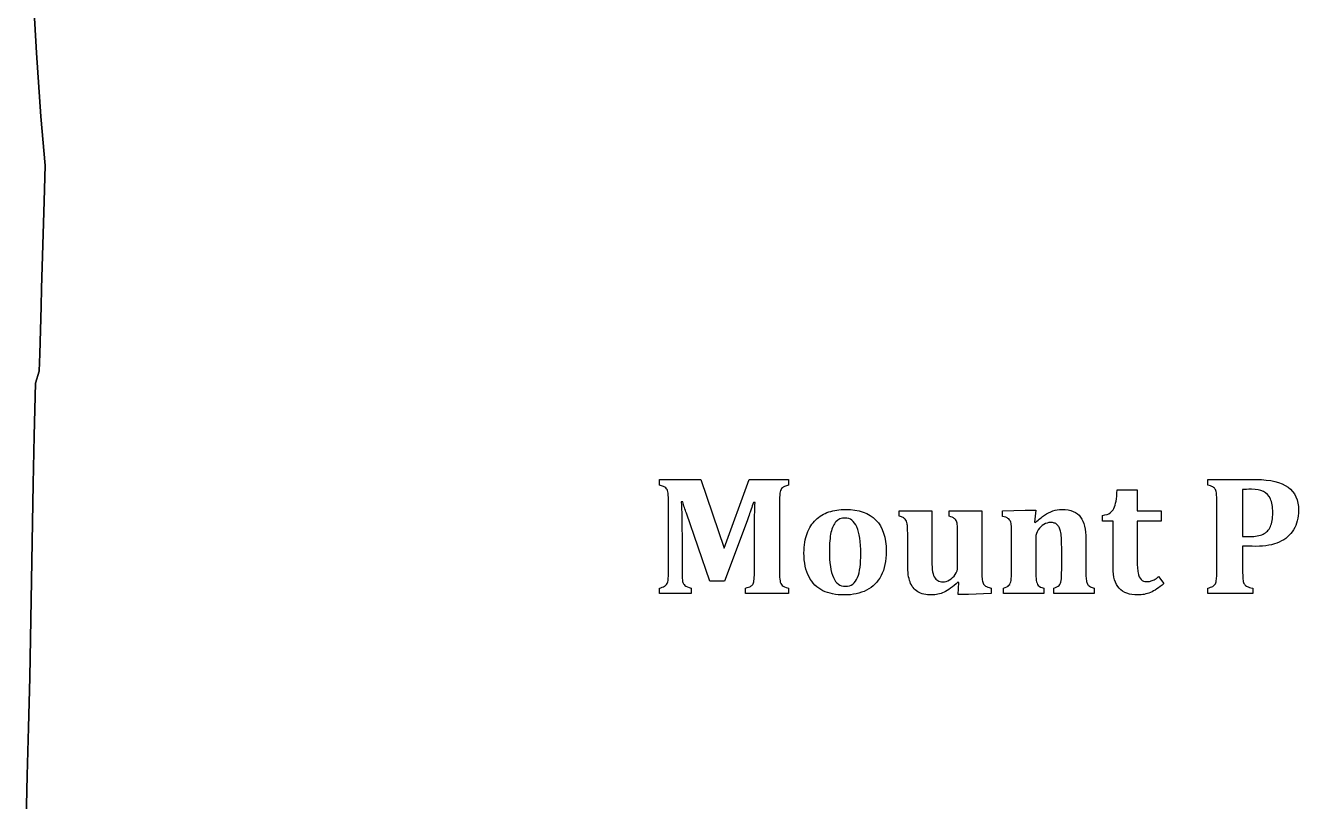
# Model space of a CAD drawing. Extents: x 0 to 800, y 146 to 730.
# Drawn here: x 486.4 to 543.5, y 456.5 to 491.3 of the extents above; entities that cross this region are included whole.
import ezdxf

# ---------------------------------------------------------------- set-up
doc = ezdxf.new("R2010")
doc.units = 0
doc.layers.get('0').update_dxf_attribs({"linetype": 'CONTINUOUS'})

msp = doc.modelspace()

# ---------------------------------------------------------------- linework, layer by layer
at = {"color": 1}
for points in [[(486.6875, 492.965625), (486.84375, 490.1), (487.05, 487.2375), (487.234375, 485.05), (487.190625, 483.44375), (487.178125, 482.94375), (487.078125, 479.53125), (487.05625, 478.715625), (486.996875, 476.603125), (486.96875, 475.821875), (486.803125, 475.28125), (486.74375, 472.915625), (486.69375, 470.765625), (486.546875, 462.071875), (486.490625, 459.834375), (486.434375, 457.68125), (486.353125, 454.321875)], [(486.353125, 454.321875), (486.434375, 457.68125), (486.490625, 459.834375), (486.546875, 462.071875), (486.69375, 470.765625), (486.74375, 472.915625), (486.803125, 475.28125), (486.96875, 475.821875), (486.996875, 476.603125), (487.05625, 478.715625), (487.078125, 479.53125), (487.178125, 482.94375), (487.190625, 483.44375), (487.234375, 485.05), (487.05, 487.2375), (486.84375, 490.1), (486.6875, 492.965625)]]:
    msp.add_lwpolyline(points, dxfattribs=at)
at = {"color": 7}
for points in [[(514.808416, 470.710208), (514.808416, 470.957704), (516.672168, 470.957704), (517.71092, 467.87896), (518.83592, 470.957704), (520.594672, 470.957704), (520.594728, 470.71024)], [(539.419832, 470.710208), (539.419832, 470.957704), (541.598584, 470.957704)], [(535.354752, 470.496488), (536.251, 470.496488), (536.251, 469.558992), (537.319752, 469.558992), (537.319752, 469.09024), (536.251, 469.09024), (536.251, 467.398992)], [(540.98348, 470.511792), (540.98348, 468.40024)], [(515.209696, 466.776456), (515.209696, 470.020208)], [(515.850952, 469.960208), (515.783432, 469.960208)], [(519.102168, 469.922704), (519.023448, 469.922704)], [(520.197192, 470.02024), (520.197192, 466.776488)], [(539.82104, 466.780208), (539.82104, 470.012704)], [(518.738448, 469.112704), (517.733448, 466.405208), (517.073448, 466.405208), (516.015952, 469.446456)], [(525.574728, 469.558992), (527.03348, 469.558992), (527.03348, 467.477736)], [(525.574792, 469.311448), (525.574728, 469.558992)], [(527.817184, 469.311464), (527.817184, 469.558968), (529.279688, 469.558968), (529.279688, 466.933968)], [(530.198464, 469.30396), (530.198464, 469.55896), (531.22596, 469.58896), (531.698464, 469.58896), (531.642224, 469.04896), (531.687184, 469.03768)], [(535.167224, 466.993992), (535.167224, 469.09024), (534.69848, 469.09024), (534.69848, 469.348992)], [(519.068408, 466.78396), (519.068408, 468.621456)], [(515.820952, 468.497704), (515.820952, 466.772704)], [(525.949728, 467.102736), (525.949728, 468.47524)], [(528.192208, 467.027712), (528.192208, 468.475216)], [(530.614736, 466.91896), (530.614736, 468.460208)], [(531.69848, 468.366456), (531.69848, 466.922704)], [(533.944712, 468.295168), (533.944712, 466.922664)], [(540.98348, 468.40024), (541.305976, 468.40024)], [(540.983584, 467.976496), (540.98348, 466.776488)], [(522.435952, 467.75524), (522.435976, 467.75524)], [(532.861, 466.918992), (532.861, 467.92024)], [(529.692168, 466.090216), (529.692168, 465.838968), (528.672168, 465.805208), (528.218424, 465.805208), (528.252184, 466.345208), (528.207224, 466.356488)], [(537.210984, 466.603984), (537.447224, 466.288992)], [(516.225944, 466.086456), (516.225944, 465.83896), (514.80844, 465.83896), (514.80844, 466.086456)], [(520.594672, 466.086488), (520.594672, 465.838992), (518.67092, 465.838992), (518.67092, 466.086488)], [(523.095976, 465.778992), (523.095976, 465.778992)], [(532.058464, 466.086456), (532.058464, 465.83896), (530.247208, 465.83896), (530.247208, 466.086456)], [(534.32348, 465.838992), (532.504728, 465.838992), (532.504728, 466.086488)], [(534.32344, 466.086408), (534.32348, 465.838992)], [(541.43724, 466.086456), (541.43724, 465.83896), (539.419744, 465.83896), (539.419744, 466.086456)]]:
    msp.add_lwpolyline(points, dxfattribs=at)
for points in [[(541.598584, 470.957704), (542.23108, 470.957704), (542.704824, 470.844576), (543.019832, 470.618336)], [(515.089672, 470.582704), (515.042152, 470.627664), (514.948416, 470.6702), (514.808416, 470.710208)], [(515.185296, 470.410208), (515.169056, 470.480208), (515.137136, 470.537704), (515.089672, 470.582704)], [(515.209696, 470.020208), (515.209696, 470.2102), (515.201536, 470.3402), (515.185296, 470.410208)], [(520.225352, 470.412112), (520.206552, 470.338352), (520.197192, 470.207736), (520.197192, 470.02024)], [(520.324728, 470.588368), (520.277208, 470.544608), (520.244096, 470.485856), (520.225352, 470.412112)], [(520.594728, 470.71024), (520.462216, 470.67272), (520.372216, 470.63208), (520.324728, 470.588368)], [(535.300352, 469.99024), (535.324112, 470.125232), (535.342192, 470.293984), (535.354752, 470.496488)], [(539.64296, 470.625832), (539.5892, 470.657112), (539.514832, 470.685192), (539.419832, 470.710208)], [(539.76296, 470.50396), (539.73672, 470.55396), (539.69672, 470.594576), (539.64296, 470.625832)], [(539.81168, 470.30896), (539.80528, 470.38896), (539.7892, 470.453952), (539.76296, 470.50396)], [(539.82104, 470.012704), (539.82104, 470.1302), (539.81784, 470.228952), (539.81168, 470.30896)], [(541.38848, 470.518992), (541.213472, 470.518984), (541.078472, 470.516592), (540.98348, 470.511792)], [(541.917224, 470.421488), (541.779728, 470.486528), (541.603472, 470.518984), (541.38848, 470.518992)], [(542.230352, 470.093368), (542.159072, 470.247112), (542.054728, 470.356488), (541.917224, 470.421488)], [(543.019832, 470.618336), (543.334824, 470.39208), (543.492328, 470.043952), (543.492328, 469.57396)], [(515.783432, 469.960208), (515.808392, 469.547704), (515.820952, 469.060208), (515.820952, 468.497704)], [(516.015952, 469.446456), (515.953472, 469.618952), (515.898448, 469.7902), (515.850952, 469.960208)], [(519.023448, 469.922704), (518.993448, 469.822704), (518.961608, 469.724576), (518.927824, 469.628336)], [(519.079688, 469.337704), (519.086888, 469.612704), (519.094648, 469.807704), (519.102168, 469.922704)], [(535.204728, 469.662112), (535.244728, 469.745864), (535.276568, 469.855232), (535.300352, 469.99024)], [(542.337224, 469.472736), (542.337224, 469.732736), (542.301624, 469.939608), (542.230352, 470.093368)], [(518.927824, 469.628336), (518.894064, 469.53208), (518.830944, 469.3602), (518.738448, 469.112704)], [(519.068408, 468.621456), (519.068408, 468.823952), (519.072408, 469.062704), (519.079688, 469.337704)], [(521.434728, 468.542736), (521.527224, 468.787736), (521.655976, 468.99024), (521.820976, 469.15024)], [(521.820976, 469.15024), (521.985976, 469.310232), (522.182848, 469.42836), (522.4116, 469.504616)], [(522.4116, 469.504616), (522.640352, 469.580856), (522.888472, 469.618984), (523.155976, 469.618992)], [(523.140984, 469.228992), (522.970984, 469.228984), (522.834736, 469.175232), (522.732232, 469.067736)], [(523.667856, 468.829616), (523.549104, 469.095864), (523.37348, 469.228984), (523.140984, 469.228992)], [(523.155976, 469.618992), (523.760976, 469.618984), (524.217224, 469.459608), (524.524728, 469.140864)], [(524.524728, 469.140864), (524.832224, 468.822112), (524.985976, 468.35524), (524.985976, 467.74024)], [(525.741664, 469.251448), (525.700384, 469.273928), (525.644792, 469.293928), (525.574792, 469.311448)], [(525.839168, 469.176488), (525.815408, 469.204008), (525.782928, 469.228968), (525.741664, 469.251448)], [(525.895408, 469.084616), (525.881648, 469.118376), (525.862928, 469.149016), (525.839168, 469.176488)], [(528.03844, 469.21584), (527.9934, 469.2496), (527.91968, 469.28144), (527.817184, 469.311464)], [(528.137808, 469.090216), (528.116528, 469.140216), (528.083408, 469.182088), (528.03844, 469.21584)], [(530.451584, 469.215832), (530.402864, 469.249592), (530.318464, 469.278952), (530.198464, 469.30396)], [(530.560336, 469.084584), (530.536576, 469.138344), (530.500336, 469.18208), (530.451584, 469.215832)], [(531.687184, 469.03768), (531.842184, 469.175184), (531.978432, 469.283304), (532.095936, 469.362056)], [(532.095936, 469.362056), (532.213432, 469.440776), (532.33656, 469.503304), (532.465312, 469.54956)], [(532.465312, 469.54956), (532.594056, 469.5958), (532.72968, 469.61892), (532.872184, 469.61892)], [(532.872184, 469.61892), (533.077184, 469.618912), (533.247184, 469.58956), (533.382184, 469.530792)], [(533.382184, 469.530792), (533.517184, 469.472072), (533.62656, 469.386416), (533.710312, 469.27392)], [(533.710312, 469.27392), (533.794056, 469.161416), (533.854056, 469.023912), (533.890312, 468.861416)], [(534.69848, 469.348992), (534.850976, 469.373952), (534.96348, 469.411472), (535.035976, 469.461488)], [(535.035976, 469.461488), (535.108456, 469.511488), (535.164728, 469.57836), (535.204728, 469.662112)], [(542.230352, 468.846488), (542.301632, 469.001488), (542.337224, 469.21024), (542.337224, 469.472736)], [(543.492328, 469.57396), (543.492328, 469.241456), (543.418568, 468.952704), (543.27108, 468.707704)], [(521.295976, 467.672736), (521.295976, 468.007736), (521.342216, 468.297736), (521.434728, 468.542736)], [(522.507232, 468.583992), (522.459712, 468.368984), (522.435952, 468.092736), (522.435952, 467.75524)], [(522.732232, 469.067736), (522.629736, 468.96024), (522.554736, 468.798984), (522.507232, 468.583992)], [(523.845984, 467.623992), (523.845984, 468.161488), (523.786624, 468.56336), (523.667856, 468.829616)], [(525.927248, 468.972112), (525.920048, 469.013392), (525.909168, 469.050832), (525.895408, 469.084616)], [(525.944128, 468.797736), (525.940128, 468.872696), (525.934768, 468.930864), (525.927248, 468.972112)], [(525.949728, 468.47524), (525.949728, 468.61524), (525.948128, 468.722736), (525.944128, 468.797736)], [(528.180928, 468.882088), (528.173728, 468.97084), (528.159088, 469.040216), (528.137808, 469.090216)], [(528.192208, 468.475216), (528.192208, 468.657712), (528.188208, 468.793336), (528.180928, 468.882088)], [(530.605376, 468.870832), (530.598976, 468.959576), (530.584096, 469.030832), (530.560336, 469.084584)], [(530.614736, 468.460208), (530.614736, 468.645208), (530.611536, 468.78208), (530.605376, 468.870832)], [(531.80348, 468.698336), (531.73348, 468.594576), (531.698472, 468.483952), (531.69848, 468.366456)], [(532.062224, 468.94208), (531.959728, 468.88336), (531.873472, 468.80208), (531.80348, 468.698336)], [(532.35848, 469.030208), (532.263472, 469.030208), (532.164728, 469.000848), (532.062224, 468.94208)], [(532.530976, 469.007728), (532.486016, 469.022688), (532.428472, 469.030208), (532.35848, 469.030208)], [(532.650976, 468.938368), (532.615936, 468.969648), (532.576016, 468.992768), (532.530976, 469.007728)], [(532.7466, 468.818368), (532.71788, 468.867088), (532.68596, 468.907112), (532.650976, 468.938368)], [(532.81412, 468.636488), (532.79788, 468.708968), (532.7754, 468.769608), (532.7466, 468.818368)], [(532.84972, 468.357112), (532.84252, 468.470864), (532.83036, 468.563984), (532.81412, 468.636488)], [(533.890312, 468.861416), (533.926552, 468.698912), (533.944712, 468.510168), (533.944712, 468.295168)], [(541.902224, 468.507112), (542.049728, 468.578392), (542.159096, 468.691488), (542.230352, 468.846488)], [(543.27108, 468.707704), (543.123576, 468.462704), (542.909824, 468.27708), (542.629832, 468.150832)], [(532.861, 467.92024), (532.861, 468.097736), (532.857, 468.24336), (532.84972, 468.357112)], [(541.579832, 467.961456), (541.337328, 467.961456), (541.138576, 467.966256), (540.983584, 467.976496)], [(541.305976, 468.40024), (541.555976, 468.40024), (541.754728, 468.43584), (541.902224, 468.507112)], [(542.629832, 468.150832), (542.349824, 468.024584), (541.999832, 467.961456), (541.579832, 467.961456)], [(521.520976, 466.590864), (521.370976, 466.874616), (521.295976, 467.23524), (521.295976, 467.672736)], [(522.435976, 467.75524), (522.435976, 467.22524), (522.495336, 466.82836), (522.614104, 466.564616)], [(523.812224, 467.022112), (523.834704, 467.200864), (523.845984, 467.401488), (523.845984, 467.623992)], [(524.985976, 467.74024), (524.985976, 467.30524), (524.909736, 466.940864), (524.757224, 466.647112)], [(527.03348, 467.477736), (527.033472, 467.237736), (527.04068, 467.05024), (527.05596, 466.91524)], [(536.251, 467.398992), (536.251, 467.116488), (536.26412, 466.907736), (536.29036, 466.772736)], [(523.697848, 466.562736), (523.751608, 466.69024), (523.78972, 466.84336), (523.812224, 467.022112)], [(526.054728, 466.362112), (525.984728, 466.55336), (525.949728, 466.80024), (525.949728, 467.102736)], [(527.05596, 466.91524), (527.07092, 466.78024), (527.09972, 466.67336), (527.142208, 466.594616)], [(528.085336, 466.69584), (528.156616, 466.799592), (528.192208, 466.910216), (528.192208, 467.027712)], [(529.279688, 466.933968), (529.27968, 466.743968), (529.282888, 466.605216), (529.289048, 466.517712)], [(530.590336, 466.427704), (530.606576, 466.517704), (530.614736, 466.681456), (530.614736, 466.91896)], [(531.69848, 466.922704), (531.698472, 466.685208), (531.70568, 466.520208), (531.72096, 466.427704)], [(532.8366, 466.425864), (532.85284, 466.517112), (532.861, 466.681488), (532.861, 466.918992)], [(533.944712, 466.922664), (533.944704, 466.812664), (533.946312, 466.709544), (533.950312, 466.613296)], [(535.442856, 466.080864), (535.259104, 466.282112), (535.167224, 466.586488), (535.167224, 466.993992)], [(515.027816, 466.16896), (515.081576, 466.19896), (515.122192, 466.23896), (515.149696, 466.28896)], [(515.149696, 466.28896), (515.177216, 466.33896), (515.194096, 466.402704), (515.200336, 466.480208)], [(515.200336, 466.480208), (515.206736, 466.557728), (515.209696, 466.656456), (515.209696, 466.776456)], [(515.820952, 466.772704), (515.820952, 466.587704), (515.829672, 466.45896), (515.847192, 466.386456)], [(515.847192, 466.386456), (515.864712, 466.313976), (515.899672, 466.25396), (515.952192, 466.206456)], [(518.999048, 466.253336), (519.022808, 466.289576), (519.040328, 466.344584), (519.051528, 466.418336)], [(519.051528, 466.418336), (519.062808, 466.492096), (519.068408, 466.61396), (519.068408, 466.78396)], [(520.197192, 466.776488), (520.197184, 466.623992), (520.204392, 466.50336), (520.219672, 466.414616)], [(520.219672, 466.414616), (520.234632, 466.325864), (520.265272, 466.25836), (520.311544, 466.212112)], [(522.145352, 465.972112), (521.879104, 466.100864), (521.670976, 466.307112), (521.520976, 466.590864)], [(522.614104, 466.564616), (522.732848, 466.300864), (522.912224, 466.168992), (523.152224, 466.168992)], [(523.152224, 466.168992), (523.28472, 466.168992), (523.395352, 466.202752), (523.484104, 466.27024)], [(523.484104, 466.27024), (523.572848, 466.33776), (523.644096, 466.43524), (523.697848, 466.562736)], [(524.757224, 466.647112), (524.60472, 466.35336), (524.387224, 466.13524), (524.104728, 465.992736)], [(526.397848, 465.927112), (526.239104, 466.025864), (526.124728, 466.170864), (526.054728, 466.362112)], [(527.142208, 466.594616), (527.184688, 466.515896), (527.236584, 466.45836), (527.297832, 466.422112)], [(527.297832, 466.422112), (527.359112, 466.385872), (527.437208, 466.367712), (527.532208, 466.367712)], [(527.532208, 466.367712), (527.624712, 466.367712), (527.722208, 466.396432), (527.824712, 466.453968)], [(528.207224, 466.356488), (527.97472, 466.141488), (527.767224, 465.991488), (527.584728, 465.906488)], [(527.824712, 466.453968), (527.927208, 466.511488), (528.01408, 466.592088), (528.085336, 466.69584)], [(529.289048, 466.517712), (529.295448, 466.430216), (529.309688, 466.360216), (529.332168, 466.307712)], [(529.332168, 466.307712), (529.354648, 466.255232), (529.390888, 466.212088), (529.44092, 466.178344)], [(530.496584, 466.21396), (530.542824, 466.26644), (530.574104, 466.337704), (530.590336, 466.427704)], [(531.72096, 466.427704), (531.736, 466.335208), (531.76656, 466.26208), (531.812832, 466.208336)], [(532.744728, 466.208368), (532.789688, 466.262128), (532.820328, 466.334616), (532.8366, 466.425864)], [(533.950312, 466.613296), (533.954312, 466.51704), (533.963432, 466.440168), (533.978472, 466.382664)], [(533.978472, 466.382664), (533.993432, 466.325144), (534.014072, 466.278288), (534.040312, 466.24204)], [(536.29036, 466.772736), (536.3166, 466.637736), (536.361, 466.53836), (536.423488, 466.474616)], [(536.423488, 466.474616), (536.485968, 466.410856), (536.56348, 466.378992), (536.655984, 466.378992)], [(536.655984, 466.378992), (536.725984, 466.378992), (536.78848, 466.385392), (536.843488, 466.397712)], [(536.843488, 466.397712), (536.898448, 466.410192), (536.956608, 466.432752), (537.017864, 466.465232)], [(537.447224, 466.288992), (537.227224, 466.101488), (537.027224, 465.969616), (536.847224, 465.893368)], [(537.017864, 466.465232), (537.079064, 466.497712), (537.14348, 466.543952), (537.210984, 466.603984)], [(539.63912, 466.16708), (539.69288, 466.1958), (539.732864, 466.2358), (539.75912, 466.28708)], [(539.75912, 466.28708), (539.78536, 466.33836), (539.80224, 466.403328), (539.80976, 466.48208)], [(539.80976, 466.48208), (539.81696, 466.5608), (539.82104, 466.660208), (539.82104, 466.780208)], [(540.98348, 466.776488), (540.983472, 466.611488), (540.98988, 466.494616), (541.0022, 466.425864)], [(541.0022, 466.425864), (541.01468, 466.357144), (541.03532, 466.302112), (541.06412, 466.260864)], [(541.06412, 466.260864), (541.09284, 466.219584), (541.13412, 466.185264), (541.187872, 466.157736)], [(514.80844, 466.086456), (514.900944, 466.111416), (514.974064, 466.138936), (515.027816, 466.16896)], [(515.952192, 466.206456), (516.004672, 466.158936), (516.095944, 466.11896), (516.225944, 466.086456)], [(518.67092, 466.086488), (518.780912, 466.116488), (518.857168, 466.142728), (518.899672, 466.165208)], [(518.899672, 466.165208), (518.942152, 466.187688), (518.975272, 466.217048), (518.999048, 466.253336)], [(520.311544, 466.212112), (520.357784, 466.165872), (520.45216, 466.123992), (520.594672, 466.086488)], [(523.095976, 465.778992), (522.728472, 465.778992), (522.4116, 465.843392), (522.145352, 465.972112)], [(524.104728, 465.992736), (523.822224, 465.85024), (523.485976, 465.778992), (523.095976, 465.778992)], [(527.03348, 465.778992), (526.768472, 465.778992), (526.5566, 465.828352), (526.397848, 465.927112)], [(527.584728, 465.906488), (527.402224, 465.821488), (527.218472, 465.778992), (527.03348, 465.778992)], [(529.44092, 466.178344), (529.49092, 466.144584), (529.574664, 466.115224), (529.692168, 466.090216)], [(530.247208, 466.086456), (530.367208, 466.118936), (530.450336, 466.161416), (530.496584, 466.21396)], [(531.812832, 466.208336), (531.859072, 466.154576), (531.94096, 466.11396), (532.058464, 466.086456)], [(532.504728, 466.086488), (532.61972, 466.114008), (532.69972, 466.154648), (532.744728, 466.208368)], [(534.040312, 466.24204), (534.066552, 466.2058), (534.103432, 466.17516), (534.150936, 466.150168)], [(534.150936, 466.150168), (534.198456, 466.125208), (534.255936, 466.103928), (534.32344, 466.086408)], [(536.277224, 465.778992), (535.904728, 465.778992), (535.6266, 465.879616), (535.442856, 466.080864)], [(536.847224, 465.893368), (536.667224, 465.817128), (536.477224, 465.778992), (536.277224, 465.778992)], [(539.419744, 466.086456), (539.51224, 466.111416), (539.585368, 466.138296), (539.63912, 466.16708)], [(541.187872, 466.157736), (541.241632, 466.130216), (541.324744, 466.106456), (541.43724, 466.086456)]]:
    msp.add_open_spline(points, degree=3, dxfattribs=at)

doc.saveas('drawing.dxf')
